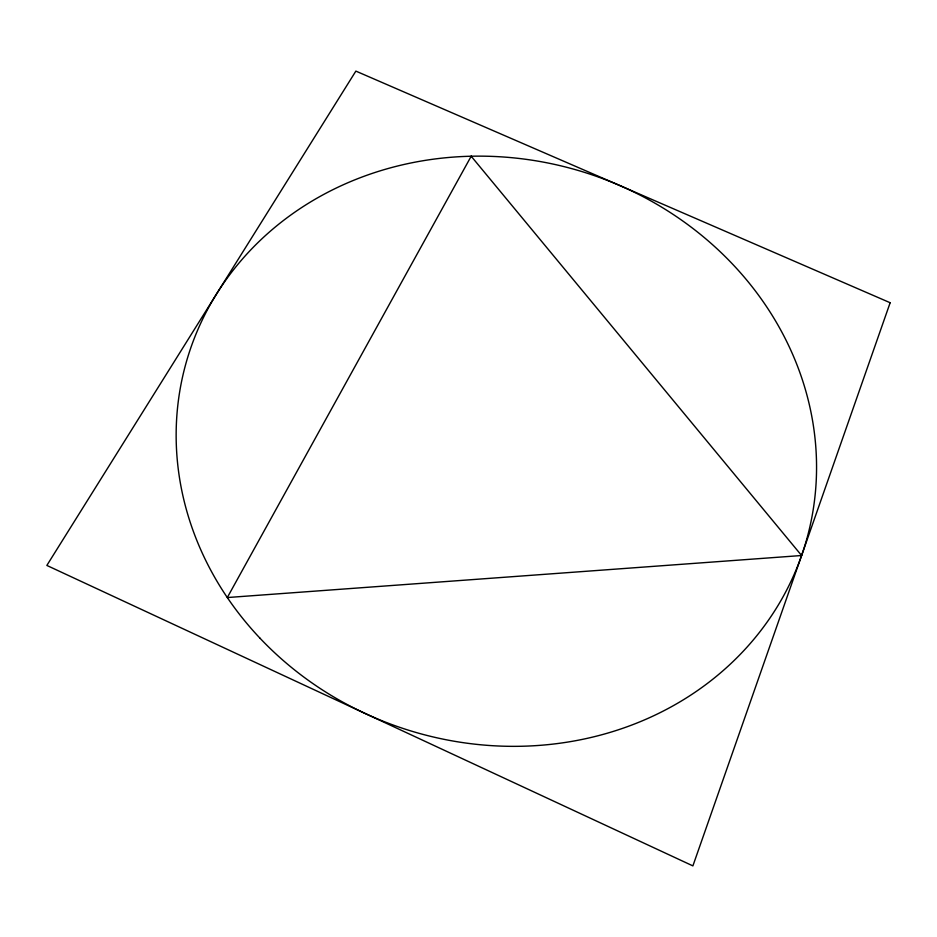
<?xml version="1.0" encoding="UTF-8"?>
<svg xmlns="http://www.w3.org/2000/svg" width="937" height="937" viewBox="0 0 937 937"><rect width="100%" height="100%" fill="white"/><g stroke="black" fill="none" stroke-linecap="round" stroke-linejoin="round"><path stroke-width="1.41" d="M890.15 302.733L692.888 865.893L46.85 565.433L355.861 71.107L890.15 302.733M471.182 156.233L227.304 597.548L801.603 555.512L471.182 156.233M259.982 638.191A322.609 292.461 16.8 0 0 801.603 555.512A322.609 292.461 16.8 0 0 427.471 160.028A322.609 292.461 16.8 0 0 259.982 638.191"/></g></svg>
